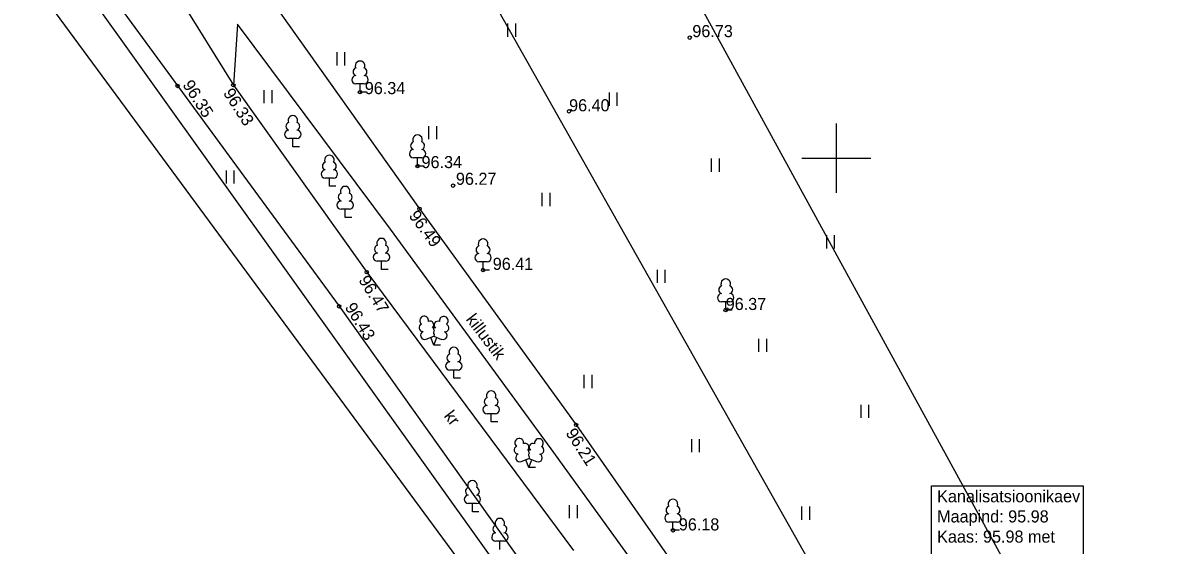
# Model space of a CAD drawing. Extents: x 635719 to 638176, y 6441299 to 6444259.
# Drawn here: x 637552.9 to 637619.1, y 6443877.6 to 6443907.8 of the extents above; entities that cross this region are included whole.
import ezdxf

# ---------------------------------------------------------------- set-up
doc = ezdxf.new("R2010")
doc.units = 0
for name, color, linetype in [('1', 7, 'Continuous'), ('ALUSVORK', 7, 'Continuous'), ('HALJASTUS', 7, 'Continuous'), ('KOORDPUNKT', 7, 'Continuous'), ('MOOTMPUNKT', 7, 'Continuous'), ('PIIRASULA', 7, 'Continuous'), ('RDT', 7, 'Continuous'), ('RELJEEF', 7, 'Continuous'), ('TORU', 7, 'Continuous'), ('TRUUP', 7, 'Continuous'), ('VORK', 7, 'Continuous')]:
    doc.layers.add(name, color=color, linetype=linetype)

msp = doc.modelspace()

# ---------------------------------------------------------------- linework, layer by layer
at = {"layer": '1'}
for p, q in [((637600, 6443902), (637600, 6443898)), ((637598, 6443900), (637602, 6443900))]:
    msp.add_line(p, q, dxfattribs=at)
at = {"layer": 'ALUSVORK'}
for centre in [(637591.521, 6443906.978), (637561.887, 6443904.181), (637565.116, 6443904.222), (637584.541, 6443902.713), (637577.829, 6443898.414), (637575.884, 6443897.073), (637572.834, 6443893.408), (637579.563, 6443893.533), (637571.233, 6443891.434), (637593.602, 6443891.219), (637584.944, 6443884.571), (637590.551, 6443878.474)]:
    msp.add_circle(centre, 0.1, dxfattribs=at)
at = {"layer": 'HALJASTUS'}
for p, q in [((637572.684, 6443904.302), (637572.204, 6443904.302)), ((637572.444, 6443903.827), (637572.444, 6443904.302)), ((637572.824, 6443903.827), (637572.444, 6443903.827)), ((637568.796, 6443901.143), (637568.316, 6443901.143)), ((637568.556, 6443900.668), (637568.556, 6443901.143)), ((637568.936, 6443900.668), (637568.556, 6443900.668)), ((637576.014, 6443900.022), (637575.534, 6443900.022)), ((637575.774, 6443899.547), (637575.774, 6443900.022)), ((637576.154, 6443899.547), (637575.774, 6443899.547)), ((637570.91, 6443898.852), (637570.43, 6443898.852)), ((637570.67, 6443898.377), (637570.67, 6443898.852)), ((637571.05, 6443898.377), (637570.67, 6443898.377)), ((637571.827, 6443897.05), (637571.347, 6443897.05)), ((637571.587, 6443896.575), (637571.587, 6443897.05)), ((637571.967, 6443896.575), (637571.587, 6443896.575)), ((637573.925, 6443894.041), (637573.445, 6443894.041)), ((637573.685, 6443893.566), (637573.685, 6443894.041)), ((637579.803, 6443894.008), (637579.323, 6443894.008)), ((637579.563, 6443893.533), (637579.563, 6443894.008)), ((637574.065, 6443893.566), (637573.685, 6443893.566)), ((637579.943, 6443893.533), (637579.563, 6443893.533)), ((637593.842, 6443891.694), (637593.362, 6443891.694)), ((637593.602, 6443891.219), (637593.602, 6443891.694)), ((637593.982, 6443891.219), (637593.602, 6443891.219)), ((637576.273, 6443889.526), (637576.718, 6443889.701)), ((637576.713, 6443889.191), (637576.538, 6443889.631)), ((637576.713, 6443889.191), (637576.893, 6443889.631)), ((637576.718, 6443889.701), (637577.158, 6443889.521)), ((637577.093, 6443889.191), (637576.713, 6443889.191)), ((637578.113, 6443887.744), (637577.633, 6443887.744)), ((637577.873, 6443887.269), (637577.873, 6443887.744)), ((637578.253, 6443887.269), (637577.873, 6443887.269)), ((637580.273, 6443885.219), (637579.793, 6443885.219)), ((637580.033, 6443884.744), (637580.033, 6443885.219)), ((637580.413, 6443884.744), (637580.033, 6443884.744)), ((637581.774, 6443882.452), (637582.219, 6443882.627)), ((637582.214, 6443882.117), (637582.039, 6443882.557)), ((637582.214, 6443882.117), (637582.394, 6443882.557)), ((637582.594, 6443882.117), (637582.214, 6443882.117)), ((637582.219, 6443882.627), (637582.659, 6443882.447)), ((637579.187, 6443880.027), (637578.707, 6443880.027)), ((637578.947, 6443879.552), (637578.947, 6443880.027)), ((637579.327, 6443879.552), (637578.947, 6443879.552)), ((637590.791, 6443878.949), (637590.311, 6443878.949)), ((637590.551, 6443878.474), (637590.551, 6443878.949)), ((637590.931, 6443878.474), (637590.551, 6443878.474)), ((637580.776, 6443877.844), (637580.296, 6443877.844)), ((637580.536, 6443877.369), (637580.536, 6443877.844))]:
    msp.add_line(p, q, dxfattribs=at)
for points in [[(637576.718, 6443890.196), (637576.698, 6443890.121), (637576.698, 6443890.101), (637576.708, 6443890.071), (637576.728, 6443890.036), (637576.733, 6443890.016), (637576.718, 6443889.981), (637576.693, 6443889.931), (637576.688, 6443889.906), (637576.693, 6443889.891), (637576.703, 6443889.861), (637576.738, 6443889.801), (637576.743, 6443889.781), (637576.738, 6443889.761), (637576.723, 6443889.726), (637576.718, 6443889.701)], [(637582.219, 6443883.122), (637582.199, 6443883.047), (637582.199, 6443883.027), (637582.209, 6443882.997), (637582.229, 6443882.962), (637582.234, 6443882.942), (637582.219, 6443882.907), (637582.194, 6443882.857), (637582.189, 6443882.832), (637582.194, 6443882.817), (637582.204, 6443882.787), (637582.239, 6443882.727), (637582.244, 6443882.707), (637582.239, 6443882.687), (637582.224, 6443882.652), (637582.219, 6443882.627)]]:
    msp.add_lwpolyline(points, dxfattribs=at)
for centre, radius, start, end in [((637572.444, 6443905.347), 0.277, 332.5799, 207.4201), ((637572.206, 6443904.539), 0.238, 90.0016, 269.3953), ((637572.274, 6443905), 0.233, 109.02174, 253.14154), ((637572.614, 6443905), 0.233, 286.85082, 70.98591), ((637572.681, 6443904.539), 0.238, 270.6047, 89.9984), ((637568.386, 6443901.841), 0.233, 109.02174, 253.14154), ((637568.556, 6443902.188), 0.277, 332.5799, 207.4201), ((637568.726, 6443901.841), 0.233, 286.85082, 70.98591), ((637568.319, 6443901.381), 0.238, 90.0016, 269.3953), ((637568.794, 6443901.381), 0.238, 270.6047, 89.9984), ((637575.774, 6443901.067), 0.277, 332.5799, 207.4201), ((637575.604, 6443900.72), 0.233, 109.02174, 253.14154), ((637575.944, 6443900.72), 0.233, 286.85082, 70.98591), ((637570.67, 6443899.897), 0.277, 332.5799, 207.4201), ((637575.536, 6443900.259), 0.238, 90.0016, 269.3953), ((637576.011, 6443900.259), 0.238, 270.6047, 89.9984), ((637570.432, 6443899.089), 0.238, 90.0016, 269.3953), ((637570.5, 6443899.55), 0.233, 109.02174, 253.14154), ((637570.84, 6443899.55), 0.233, 286.85082, 70.98591), ((637570.907, 6443899.089), 0.238, 270.6047, 89.9984), ((637571.417, 6443897.747), 0.233, 109.02174, 253.14154), ((637571.587, 6443898.095), 0.277, 332.5799, 207.4201), ((637571.757, 6443897.747), 0.233, 286.85082, 70.98591), ((637571.349, 6443897.287), 0.238, 90.0016, 269.3953), ((637571.824, 6443897.287), 0.238, 270.6047, 89.9984), ((637573.685, 6443895.086), 0.277, 332.5799, 207.4201), ((637579.563, 6443895.053), 0.277, 332.5799, 207.4201), ((637573.515, 6443894.738), 0.233, 109.02174, 253.14154), ((637573.855, 6443894.738), 0.233, 286.85082, 70.98591), ((637579.393, 6443894.706), 0.233, 109.02174, 253.14154), ((637579.733, 6443894.706), 0.233, 286.85082, 70.98591), ((637573.447, 6443894.278), 0.238, 90.0016, 269.3953), ((637573.922, 6443894.278), 0.238, 270.6047, 89.9984), ((637579.326, 6443894.246), 0.238, 90.0016, 269.3953), ((637579.801, 6443894.246), 0.238, 270.6047, 89.9984), ((637593.602, 6443892.739), 0.277, 332.5799, 207.4201), ((637593.364, 6443891.931), 0.238, 90.0016, 269.3953), ((637593.432, 6443892.391), 0.233, 109.02174, 253.14154), ((637593.772, 6443892.391), 0.233, 286.85082, 70.98591), ((637593.839, 6443891.931), 0.238, 270.6047, 89.9984), ((637576.156, 6443890.605), 0.256, 111.50269, 232.51731), ((637576.156, 6443890.605), 0.256, 350.48556, 111.50017), ((637577.292, 6443890.597), 0.256, 67.6168, 188.63142), ((637577.292, 6443890.597), 0.256, 306.59966, 67.61428), ((637576.083, 6443890.194), 0.224, 111.43041, 274.49868), ((637576.491, 6443890.355), 0.224, 308.50412, 111.57247), ((637576.717, 6443889.959), 0.237, 66.76552, 111.50149), ((637576.954, 6443890.35), 0.225, 67.7016, 230.51262), ((637577.36, 6443890.184), 0.224, 264.6183, 67.68657), ((637576.187, 6443889.75), 0.237, 111.50143, 291.50036), ((637577.248, 6443889.742), 0.237, 247.61661, 67.61554), ((637577.873, 6443888.789), 0.277, 332.5799, 207.4201), ((637577.636, 6443887.982), 0.238, 90.0016, 269.3953), ((637577.703, 6443888.442), 0.233, 109.02174, 253.14154), ((637578.043, 6443888.442), 0.233, 286.85082, 70.98591), ((637578.111, 6443887.982), 0.238, 270.6047, 89.9984), ((637579.863, 6443885.917), 0.233, 109.02174, 253.14154), ((637580.033, 6443886.264), 0.277, 332.5799, 207.4201), ((637580.203, 6443885.917), 0.233, 286.85082, 70.98591), ((637579.795, 6443885.457), 0.238, 90.0016, 269.3953), ((637580.27, 6443885.457), 0.238, 270.6047, 89.9984), ((637581.657, 6443883.531), 0.256, 111.50269, 232.51731), ((637581.657, 6443883.531), 0.256, 350.48556, 111.50017), ((637581.992, 6443883.28), 0.224, 308.50412, 111.57247), ((637582.455, 6443883.276), 0.225, 67.7016, 230.51262), ((637582.793, 6443883.522), 0.256, 67.6168, 188.63142), ((637582.793, 6443883.522), 0.256, 306.59966, 67.61428), ((637581.583, 6443883.119), 0.224, 111.43041, 274.49868), ((637581.688, 6443882.675), 0.237, 111.50143, 291.50036), ((637582.218, 6443882.884), 0.237, 66.76552, 111.50149), ((637582.749, 6443882.667), 0.237, 247.61661, 67.61554), ((637582.86, 6443883.109), 0.224, 264.6183, 67.68657), ((637578.777, 6443880.724), 0.233, 109.02174, 253.14154), ((637578.947, 6443881.072), 0.277, 332.5799, 207.4201), ((637579.117, 6443880.724), 0.233, 286.85082, 70.98591), ((637578.709, 6443880.264), 0.238, 90.0016, 269.3953), ((637579.184, 6443880.264), 0.238, 270.6047, 89.9984), ((637590.551, 6443879.994), 0.277, 332.5799, 207.4201), ((637590.313, 6443879.187), 0.238, 90.0016, 269.3953), ((637590.381, 6443879.647), 0.233, 109.02174, 253.14154), ((637590.721, 6443879.647), 0.233, 286.85082, 70.98591), ((637590.788, 6443879.187), 0.238, 270.6047, 89.9984), ((637580.366, 6443878.542), 0.233, 109.02174, 253.14154), ((637580.536, 6443878.889), 0.277, 332.5799, 207.4201), ((637580.706, 6443878.542), 0.233, 286.85082, 70.98591), ((637580.299, 6443878.081), 0.238, 90.0016, 269.3953), ((637580.774, 6443878.081), 0.238, 270.6047, 89.9984)]:
    msp.add_arc(centre, radius, start, end, dxfattribs=at)
at = {"layer": 'MOOTMPUNKT'}
msp.add_lwpolyline([(637540.25, 6443789.128), (637569.177, 6443781.093), (637629.089, 6443841.275), (637537.576, 6444008.472), (637572.381, 6444027.048), (637552.809, 6444079.662), (637495.948, 6444066.061), (637507.233, 6444042.538), (637457.609, 6444018.889), (637416.264, 6443995.401), (637427.139, 6443964.384), (637456.639, 6443933.368), (637471.264, 6443927.239), (637509.587, 6443951.896), (637537.443, 6443931.984), (637592.943, 6443856.693), (637593.612, 6443851.361), (637539.293, 6443807.256)], close=True, dxfattribs=at)
at = {"layer": 'PIIRASULA'}
msp.add_line((637580.297, 6443908.788), (637603.126, 6443868.391), dxfattribs=at)
at = {"layer": 'RDT'}
for p, q in [((637580.979, 6443907.79), (637580.979, 6443907.029)), ((637581.434, 6443907.79), (637581.434, 6443907.029)), ((637571.095, 6443906.128), (637571.095, 6443905.367)), ((637571.55, 6443906.128), (637571.55, 6443905.367)), ((637566.879, 6443903.943), (637566.879, 6443903.182)), ((637567.335, 6443903.943), (637567.335, 6443903.182)), ((637586.853, 6443903.797), (637586.853, 6443903.036)), ((637587.308, 6443903.797), (637587.308, 6443903.036)), ((637576.41, 6443901.855), (637576.41, 6443901.094)), ((637576.865, 6443901.855), (637576.865, 6443901.094)), ((637592.769, 6443899.981), (637592.769, 6443899.22)), ((637593.224, 6443899.981), (637593.224, 6443899.22)), ((637564.697, 6443899.29), (637564.697, 6443898.529)), ((637565.152, 6443899.29), (637565.152, 6443898.529)), ((637582.969, 6443897.99), (637582.969, 6443897.229)), ((637583.424, 6443897.99), (637583.424, 6443897.229)), ((637599.426, 6443895.54), (637599.426, 6443894.779)), ((637599.881, 6443895.54), (637599.881, 6443894.779)), ((637589.627, 6443893.549), (637589.627, 6443892.788)), ((637590.082, 6443893.549), (637590.082, 6443892.788)), ((637595.501, 6443889.556), (637595.501, 6443888.795)), ((637595.956, 6443889.556), (637595.956, 6443888.795)), ((637585.401, 6443887.465), (637585.401, 6443886.704)), ((637585.856, 6443887.465), (637585.856, 6443886.704)), ((637601.417, 6443885.74), (637601.417, 6443884.979)), ((637601.872, 6443885.74), (637601.872, 6443884.979)), ((637591.617, 6443883.749), (637591.617, 6443882.988)), ((637592.072, 6443883.749), (637592.072, 6443882.988)), ((637584.552, 6443879.935), (637584.552, 6443879.174)), ((637585.007, 6443879.935), (637585.007, 6443879.174)), ((637597.993, 6443879.851), (637597.993, 6443879.09)), ((637598.448, 6443879.851), (637598.448, 6443879.09))]:
    msp.add_line(p, q, dxfattribs=at)
at = {"layer": 'RELJEEF'}
msp.add_lwpolyline([(637605.513, 6443881.055), (637614.276, 6443881.055), (637614.276, 6443872.692), (637605.513, 6443872.692)], close=True, dxfattribs=at)
at = {"layer": 'TORU'}
for p, q in [((637556.912, 6443910.983), (637571.233, 6443891.434)), ((637565.346, 6443907.751), (637565.116, 6443904.222)), ((637572.834, 6443893.408), (637584.796, 6443877.298)), ((637571.233, 6443891.434), (637582.729, 6443875.291))]:
    msp.add_line(p, q, dxfattribs=at)
for points in [[(637583.922, 6443923.295), (637576.752, 6443917.702), (637567.111, 6443909.438), (637575.884, 6443897.073), (637584.944, 6443884.571), (637594.189, 6443871.346), (637604.138, 6443865.469), (637612.863, 6443864.077)], [(637561.976, 6443909.303), (637565.116, 6443904.222), (637572.834, 6443893.408)], [(637594.64, 6443867.796), (637583.502, 6443883.183), (637574.211, 6443895.887), (637565.346, 6443907.751)]]:
    msp.add_lwpolyline(points, dxfattribs=at)
at = {"layer": 'TRUUP'}
msp.add_lwpolyline([(637565.41, 6443744.47), (637572.59, 6443816.75), (637606.09, 6443842.11), (637607.22, 6443850.38), (637670.69, 6443901.6), (637710.24, 6443936.03), (637656.5, 6444003.21), (637642.1, 6444036.67), (637606.87, 6444031.51), (637574.19, 6444031.65), (637542.35, 6444026.23), (637540.87, 6444029.69), (637523.44, 6444023.23), (637524.71, 6444020.18), (637431, 6443982.4), (637468.54, 6443941.11), (637501.88, 6443968.14), (637536.45, 6443937.85), (637595.97, 6443854.61), (637590.84, 6443842.45), (637550.92, 6443808.82), (637531.79, 6443750.78)], dxfattribs=at)
at = {"layer": 'VORK'}
for centre in [(637572.444, 6443903.827), (637575.774, 6443899.547)]:
    msp.add_circle(centre, 0.1, dxfattribs=at)

# ---------------------------------------------------------------- texts
at = {"layer": 'ALUSVORK'}
for s, rotation, p in [('96.73', 0.00013, (637591.671, 6443907.005)), ('96.35', 302.79411, (637562.149, 6443904.245)), ('96.33', 302.79411, (637564.498, 6443903.769)), ('96.40', 0.00013, (637584.541, 6443902.713)), ('96.27', 0.00013, (637577.993, 6443898.461)), ('96.49', 306.51566, (637575.234, 6443896.663)), ('96.41', 0.00013, (637580.124, 6443893.54)), ('96.47', 301.72245, (637572.336, 6443892.948)), ('96.43', 301.72245, (637571.543, 6443891.376)), ('96.37', 0.00013, (637593.602, 6443891.219)), ('96.21', 302.74727, (637584.317, 6443884.102)), ('96.18', 0.00013, (637590.89, 6443878.468))]:
    msp.add_text(s, height=0.7, rotation=rotation, dxfattribs=at).set_placement(p)
at = {"layer": 'KOORDPUNKT'}
for p in [(637572.721, 6443903.708), (637576.005, 6443899.428)]:
    msp.add_text('96.34', height=0.7, dxfattribs=at).set_placement(p)
at = {"layer": 'RELJEEF'}
for s, p in [('Kanalisatsioonikaev', (637605.836, 6443880.096)), ('Maapind: 95.98', (637605.836, 6443878.929)), ('Kaas: 95.98 met', (637605.836, 6443877.762))]:
    msp.add_text(s, height=0.7, dxfattribs=at).set_placement(p)
at = {"layer": 'TORU'}
for s, rotation, p in [('killustik', 307.42404, (637578.537, 6443890.669)), ('kr', 307.32007, (637577.26, 6443885.078))]:
    msp.add_text(s, height=0.7, rotation=rotation, dxfattribs=at).set_placement(p)

doc.saveas('drawing.dxf')
